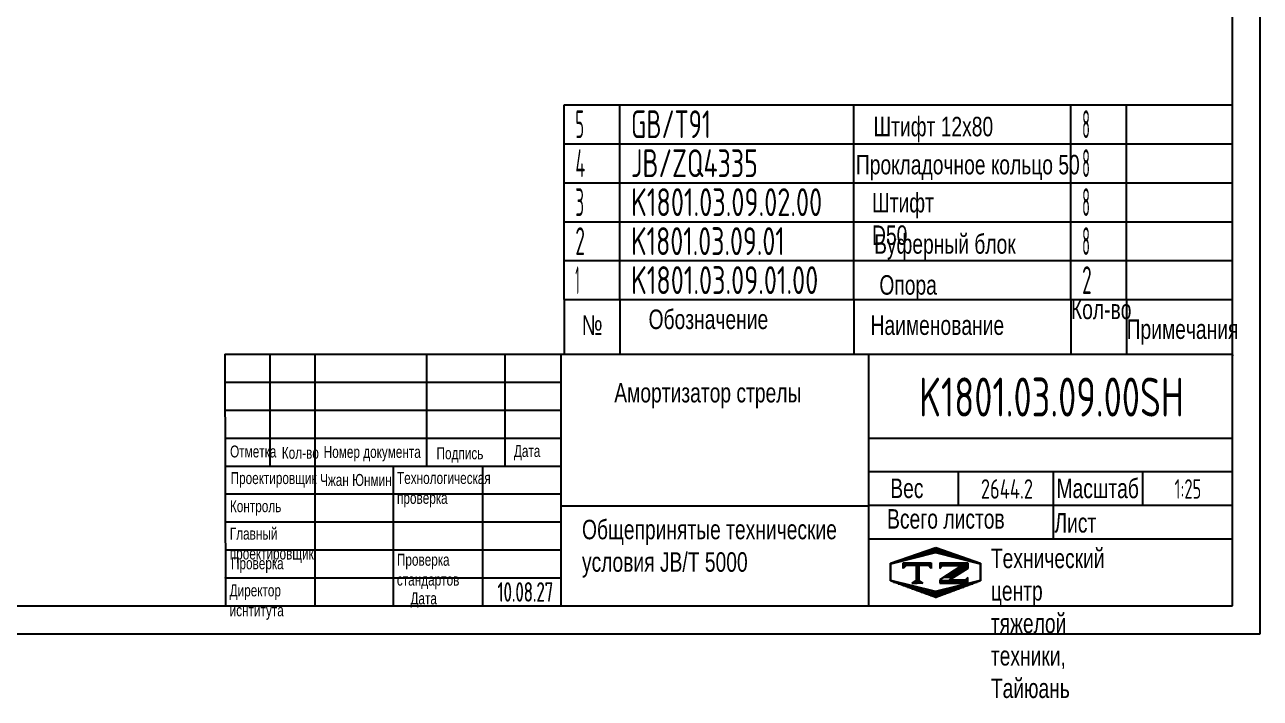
# Model space of a CAD drawing. Extents: x -460 to 10040, y 1734 to 9449.
# Drawn here: x 4493 to 10040, y 1734 to 4758 of the extents above; entities that cross this region are included whole.
import ezdxf
from ezdxf.enums import TextEntityAlignment as Align

# ---------------------------------------------------------------- set-up
doc = ezdxf.new("R2010")
doc.units = 0
doc.header["$LTSCALE"] = 250
doc.header["$MEASUREMENT"] = 0
doc.linetypes.add('G', pattern=[2, 1.25, -0.25, 0.25, -0.25])
doc.layers.get('0').update_dxf_attribs({"linetype": 'CONTINUOUS'})
for name, color, linetype in [('01', 7, 'CONTINUOUS'), ('02', 1, 'CONTINUOUS'), ('05', 4, 'G'), ('11', 3, 'CONTINUOUS'), ('THICK', 7, 'CONTINUOUS')]:
    doc.layers.add(name, color=color, linetype=linetype)
doc.styles.get("Standard").update_dxf_attribs({"font": 'isocp.shx', "width": 0.707, "bigfont": 'intecad.shx'})

# ---------------------------------------------------------------- blocks, each defined once
blk = doc.blocks.new('*U474')
at = {"layer": '01'}
for points in [[(415, 5), (415, 292)], [(25, 5), (415, 5)]]:
    blk.add_lwpolyline(points, dxfattribs=at)
at = {"layer": '02'}
for points in [[(420, 0), (420, 297)], [(0, 0), (420, 0)]]:
    blk.add_lwpolyline(points, dxfattribs=at)
blk = doc.blocks.new('*U477')
at = {"layer": '01'}
for p, q in [((0, -175), (0, 0)), ((3000, -175), (3000, 0))]:
    blk.add_line(p, q, dxfattribs=at)
at = {"layer": '02'}
for p, q in [((0, 0), (250, 0)), ((250, -175), (250, 0)), ((250, 0), (1300, 0)), ((1300, -175), (1300, 0)), ((1300, 0), (2275, 0)), ((2275, -175), (2275, 0)), ((2275, 0), (2525, 0)), ((2525, -175), (2525, 0)), ((2525, 0), (3000, 0))]:
    blk.add_line(p, q, dxfattribs=at)
blk = doc.blocks.new('*U478')
at = {"layer": '01'}
for p, q in [((0, -175), (0, 0)), ((3000, -175), (3000, 0))]:
    blk.add_line(p, q, dxfattribs=at)
at = {"layer": '02'}
for p, q in [((0, 0), (250, 0)), ((250, -175), (250, 0)), ((250, 0), (1300, 0)), ((1300, -175), (1300, 0)), ((1300, 0), (2275, 0)), ((2275, -175), (2275, 0)), ((2275, 0), (2525, 0)), ((2525, -175), (2525, 0)), ((2525, 0), (3000, 0))]:
    blk.add_line(p, q, dxfattribs=at)
blk = doc.blocks.new('*U479')
at = {"layer": '01'}
for p, q in [((0, -175), (0, 0)), ((3000, -175), (3000, 0))]:
    blk.add_line(p, q, dxfattribs=at)
at = {"layer": '02'}
for p, q in [((0, 0), (250, 0)), ((250, -175), (250, 0)), ((250, 0), (1300, 0)), ((1300, -175), (1300, 0)), ((1300, 0), (2275, 0)), ((2275, -175), (2275, 0)), ((2275, 0), (2525, 0)), ((2525, -175), (2525, 0)), ((2525, 0), (3000, 0))]:
    blk.add_line(p, q, dxfattribs=at)
blk = doc.blocks.new('*U480')
at = {"layer": '01'}
for p, q in [((0, -175), (0, 0)), ((3000, -175), (3000, 0))]:
    blk.add_line(p, q, dxfattribs=at)
at = {"layer": '02'}
for p, q in [((0, 0), (250, 0)), ((250, -175), (250, 0)), ((250, 0), (1300, 0)), ((1300, -175), (1300, 0)), ((1300, 0), (2275, 0)), ((2275, -175), (2275, 0)), ((2275, 0), (2525, 0)), ((2525, -175), (2525, 0)), ((2525, 0), (3000, 0))]:
    blk.add_line(p, q, dxfattribs=at)
blk = doc.blocks.new('*U481')
at = {"layer": '01'}
for p, q in [((0, -175), (0, 0)), ((0, 0), (250, 0)), ((250, 0), (1300, 0)), ((1300, 0), (2275, 0)), ((2275, 0), (2525, 0)), ((2525, 0), (3000, 0)), ((3000, -175), (3000, 0))]:
    blk.add_line(p, q, dxfattribs=at)
at = {"layer": '02'}
for p, q in [((250, -175), (250, 0)), ((1300, -175), (1300, 0)), ((2275, -175), (2275, 0)), ((2525, -175), (2525, 0))]:
    blk.add_line(p, q, dxfattribs=at)
blk = doc.blocks.new('*X495')
at = {"color": 0}
for p, q in [((127.06, 7.8), (132.06, 7.8)), ((127.06, 7.5), (132.06, 7.5)), ((127.06, 7.2), (127.32, 7.2)), ((130.16, 6.9), (131.98, 6.9)), ((130.62, 7.2), (132.06, 7.2)), ((127.84, 5.4), (129.64, 5.4)), ((128.3, 5.7), (130.1, 5.7)), ((128.77, 6), (130.57, 6)), ((129.23, 6.3), (131.04, 6.3)), ((129.7, 6.6), (131.51, 6.6))]:
    blk.add_line(p, q, dxfattribs=at)
blk = doc.blocks.new('*X496')
at = {"color": 0}
for p, q in [((127.06, 4.8), (132.06, 4.8)), ((127.06, 4.5), (132.06, 4.5)), ((131.84, 5.1), (132.06, 5.1))]:
    blk.add_line(p, q, dxfattribs=at)
blk = doc.blocks.new('*X494')
at = {"color": 0}
for p, q in [((122.34, 4.5), (123.72, 4.5)), ((122.82, 4.8), (123.24, 4.8))]:
    blk.add_line(p, q, dxfattribs=at)
blk = doc.blocks.new('*X493')
at = {"color": 0}
for p, q in [((120.53, 7.8), (125.53, 7.8)), ((120.53, 7.5), (125.53, 7.5)), ((120.53, 7.2), (120.79, 7.2)), ((125.27, 7.2), (125.53, 7.2))]:
    blk.add_line(p, q, dxfattribs=at)
blk = doc.blocks.new('*X492')
at = {"color": 0}
for p, q in [((121.52, 9), (123.12, 9)), ((122.38, 9.3), (124.32, 9.3)), ((123.24, 9.6), (125.52, 9.6)), ((124.1, 9.9), (128.52, 9.9)), ((124.97, 10.2), (127.67, 10.2)), ((125.83, 10.5), (126.82, 10.5)), ((127.02, 9.6), (129.37, 9.6)), ((128.22, 9.3), (130.22, 9.3)), ((129.42, 9), (131.07, 9)), ((118.22, 7.8), (118.32, 7.8)), ((118.22, 7.5), (118.27, 7.5)), ((118.22, 7.2), (118.27, 7.2)), ((118.22, 6.9), (118.27, 6.9)), ((118.94, 8.1), (119.52, 8.1)), ((119.8, 8.4), (120.72, 8.4)), ((120.66, 8.7), (121.92, 8.7)), ((130.62, 8.7), (131.92, 8.7)), ((131.82, 8.4), (132.77, 8.4)), ((133.02, 8.1), (133.62, 8.1)), ((134.22, 7.8), (134.32, 7.8)), ((134.27, 7.5), (134.32, 7.5)), ((134.27, 7.2), (134.32, 7.2)), ((134.27, 6.9), (134.32, 6.9)), ((118.22, 6.6), (118.27, 6.6)), ((118.22, 6.3), (118.27, 6.3)), ((118.22, 6), (118.27, 6)), ((118.22, 5.7), (118.27, 5.7)), ((118.22, 5.4), (118.27, 5.4)), ((118.22, 5.1), (118.27, 5.1)), ((118.22, 4.8), (118.27, 4.8)), ((118.79, 4.5), (119.42, 4.5)), ((133.12, 4.5), (133.76, 4.5)), ((134.27, 6.6), (134.32, 6.6)), ((134.27, 6.3), (134.32, 6.3)), ((134.27, 6), (134.32, 6)), ((134.27, 5.7), (134.32, 5.7)), ((134.27, 5.4), (134.32, 5.4)), ((134.27, 5.1), (134.32, 5.1)), ((134.27, 4.8), (134.32, 4.8)), ((119.61, 4.2), (120.62, 4.2)), ((120.43, 3.9), (121.82, 3.9)), ((121.26, 3.6), (123.02, 3.6)), ((122.08, 3.3), (124.22, 3.3)), ((122.91, 3), (125.42, 3)), ((123.73, 2.7), (128.89, 2.7)), ((124.55, 2.4), (128.07, 2.4)), ((127.12, 3), (129.7, 3)), ((128.32, 3.3), (130.51, 3.3)), ((129.52, 3.6), (131.32, 3.6)), ((130.72, 3.9), (132.14, 3.9)), ((131.92, 4.2), (132.95, 4.2)), ((125.38, 2.1), (127.26, 2.1)), ((126.2, 1.8), (126.45, 1.8))]:
    blk.add_line(p, q, dxfattribs=at)

msp = doc.modelspace()

# ---------------------------------------------------------------- linework, layer by layer
for p, q in [((6915.01, 3524.15), (6915.01, 3279.33)), ((7165.01, 3524.15), (7165.01, 3279.33)), ((8215.01, 3524.15), (8215.01, 3279.33)), ((9190.01, 3524.15), (9190.01, 3279.33)), ((9440.01, 3524.15), (9440.01, 3279.33))]:
    msp.add_line(p, q)
at = {"layer": '01'}
for p in [(9915.01, 3274.19), (9915.01, 3274.15), (9915.01, 3273.74)]:
    msp.add_point(p, dxfattribs=at)
at = {"layer": '02'}
msp.add_line((6915.01, 3524.15), (9915.01, 3524.15), dxfattribs=at)
at = {"layer": 'THICK'}
for p, q in [((5390.88, 3279.33), (5394.31, 2149.15)), ((5390.88, 3279.33), (9915.01, 3279.33)), ((5595.16, 3278.78), (5595.16, 3279.33)), ((5595.23, 2777.03), (5595.23, 3279.33)), ((5796.15, 2149.15), (5796.15, 3279.33)), ((6298.45, 2777.03), (6298.45, 3279.33)), ((6650.06, 2777.03), (6650.06, 3279.33)), ((6901.21, 2149.15), (6901.21, 3279.33)), ((8282.54, 2149.15), (8282.54, 3279.33)), ((9915.01, 2149.15), (9915.01, 3279.33)), ((5394.31, 2902.6), (6901.21, 2902.6)), ((8282.54, 2902.6), (9915.01, 2902.6)), ((5394.31, 2777.03), (6901.21, 2777.03)), ((6147.76, 2149.15), (6147.76, 2777.03)), ((6549.6, 2149.15), (6549.6, 2777.03)), ((8282.54, 2751.91), (9915.01, 2751.91)), ((8684.38, 2601.22), (8684.38, 2751.91)), ((9111.33, 2450.53), (9111.33, 2751.91)), ((9513.17, 2601.22), (9513.17, 2751.91)), ((6901.21, 2599.05), (8282.54, 2599.05)), ((8282.54, 2601.22), (9915.01, 2601.22)), ((8282.54, 2450.53), (9915.01, 2450.53)), ((5394.31, 2149.15), (9915.01, 2149.15))]:
    msp.add_line(p, q, dxfattribs=at)
at = {"layer": 'THICK', "color": 3}
for p, q in [((5394.31, 3153.75), (6901.21, 3153.75)), ((5394.31, 3028.18), (6901.21, 3028.18)), ((5394.31, 2651.45), (6901.21, 2651.45)), ((5394.31, 2525.88), (6901.21, 2525.88)), ((5394.31, 2400.3), (6901.21, 2400.3)), ((8379.28, 2340.18), (8582.84, 2411.08)), ((8380.6, 2338.58), (8581.52, 2388.81)), ((8581.52, 2388.81), (8782.44, 2338.58)), ((8582.84, 2411.08), (8783.75, 2340.18)), ((8379.28, 2261.22), (8379.28, 2340.18)), ((8380.6, 2263.24), (8380.6, 2338.58)), ((8437.34, 2317.41), (8437.34, 2342.52)), ((8437.34, 2342.52), (8562.91, 2342.52)), ((8449.89, 2329.96), (8437.34, 2317.41)), ((8550.35, 2329.96), (8449.89, 2329.96)), ((8494.63, 2330.08), (8494.63, 2261.2)), ((8500.12, 2330.08), (8500.12, 2261.2)), ((8506.4, 2330.08), (8506.4, 2261.2)), ((8562.91, 2317.41), (8550.35, 2329.96)), ((8562.91, 2342.52), (8562.91, 2317.41)), ((8601.36, 2342.52), (8601.36, 2317.41)), ((8601.36, 2342.52), (8726.94, 2342.52)), ((8601.36, 2317.41), (8613.92, 2329.96)), ((8700.25, 2329.96), (8601.36, 2265.98)), ((8613.92, 2329.96), (8700.25, 2329.96)), ((8726.94, 2342.52), (8726.94, 2317.41)), ((8782.44, 2338.58), (8782.44, 2263.24)), ((8783.75, 2340.18), (8783.75, 2261.22)), ((5394.31, 2274.73), (6901.21, 2274.73)), ((8662.6, 2276.47), (8643.41, 2264.19)), ((8726.94, 2317.65), (8662.6, 2276.47)), ((8726.94, 2276.75), (8714.38, 2264.19)), ((8726.94, 2251.63), (8726.94, 2276.75)), ((8582.84, 2187.1), (8379.28, 2261.22)), ((8581.52, 2213.01), (8380.6, 2263.24)), ((8500.12, 2266.94), (8475.79, 2251.63)), ((8475.79, 2251.63), (8500.12, 2251.63)), ((8500.12, 2266.94), (8524.45, 2251.63)), ((8524.45, 2251.63), (8500.12, 2251.63)), ((8782.44, 2263.24), (8581.52, 2213.01)), ((8783.75, 2261.22), (8582.84, 2187.1)), ((8601.36, 2265.98), (8601.36, 2251.63)), ((8601.36, 2251.63), (8726.94, 2251.63)), ((8714.38, 2264.19), (8643.41, 2264.19))]:
    msp.add_line(p, q, dxfattribs=at)
for p in [(5394.31, 2274.73), (5394.31, 2149.15)]:
    msp.add_point(p, dxfattribs=at)

# ---------------------------------------------------------------- block references
at = {"layer": '02', "xscale": 25, "yscale": 25, "zscale": 25}
msp.add_blockref('*U474', (-459.99, 2024.15), dxfattribs=at)
at = {"layer": '02'}
for name, p in [('*U481', (6915.01, 4399.15)), ('*U480', (6915.01, 4224.15)), ('*U479', (6915.01, 4049.15)), ('*U478', (6915.01, 3874.15)), ('*U477', (6915.01, 3699.15))]:
    msp.add_blockref(name, p, dxfattribs=at)
at = {"layer": 'THICK', "color": 3, "xscale": 25.11503408540739, "yscale": 25.11503408540693, "zscale": 25.11503408540679}
for name in ['*X492', '*X493', '*X495', '*X494', '*X496']:
    msp.add_blockref(name, (5410.19, 2143.02), dxfattribs=at)

# ---------------------------------------------------------------- texts
at = {"layer": '01', "attachment_point": 1}
for s, insert, char_height in [('{\\fArial|b0|i0|c204|p34;Отметка}', (5414.82, 2869.14), 53.5516), ('{\\fArial|b0|i0|c204|p34;Кол-во}', (5647.05, 2862.98), 53.5516), ('{\\fArial|b0|i0|c204|p34;Номер документа}', (5835.17, 2867.1), 53.5516), ('{\\fArial|b0|i0|c204|p34;Подпись}', (6341.71, 2860.93), 53.5516), ('{\\fArial|b0|i0|c204|p34;Дата}', (6689.03, 2871.2), 53.5516), ('{\\fArial|b0|i0|c204|p34;Проектировщик}', (5417.17, 2749.52), 53.5516), ('{\\fArial|b0|i0|c204|p34;\\C3;Чжан Юнмин}', (5818.73, 2741.3), 53.5516), ('{\\fArial|b0|i0|c204|p34;Технологическая\\Pпроверка}', (6164.21, 2749.93), 53.5516), ('{\\fArial|b0|i0|c204|p34;Вес}', (8379, 2720.73), 87.4676), ('{\\fArial|b0|i0|c204|p34;Контроль}', (5414.1, 2623.39), 53.5516), ('{\\fArial|b0|i0|c204|p34;Главный\\Pпроектировщик}', (5413.62, 2500.13), 53.5516), ('{\\fArial|b0|i0|c204|p34;Проверка}', (5418.86, 2366.94), 53.5516), ('{\\fArial|b0|i0|c204|p34;Проверка\\Pстандартов}', (6163.7, 2382.85), 53.5516), ('{\\fArial|b0|i0|c204|p34;Директор\\Pиснтитута}', (5412.8, 2245.27), 53.5516), ('{\\fArial|b0|i0|c204|p34;Дата}', (6224.54, 2209.48), 53.5516)]:
    msp.add_mtext(s, dxfattribs=dict(at, insert=insert, char_height=char_height))
at = {"layer": '01', "insert": (8830.4, 2406.14), "char_height": 87.4676, "width": 4.1104, "attachment_point": 1}
msp.add_mtext('{\\fArial|b0|i0|c204|p34;Технический центр\\Pтяжелой техники, Тайюань}', dxfattribs=at)
at = {"layer": '02', "char_height": 87.5, "attachment_point": 1}
for s, insert in [('{\\fArial|b0|i0|c204|p34;\\C3;Штифт 12х80}', (8303.55, 4344.99)), ('{\\fArial|b0|i0|c204|p34;\\C3;Прокладочное кольцо 50}', (8224.61, 4174.1)), ('{\\fArial|b0|i0|c204|p34;\\C3;Буферный блок}', (8306.86, 3817.94)), ('{\\fArial|b0|i0|c204|p34;\\C3;Опора}', (8329.88, 3633.9)), ('{\\fArial|b0|i0|c204|p34;\\C0;Кол-во}', (9190.01, 3524.15)), ('{\\fArial|b0|i0|c204|p34;\\C0;Обозначение}', (7293.6, 3479.47)), ('{\\fArial|b0|i0|c204|p34;\\C0;Примечания}', (9440.01, 3435.16)), ('{\\fArial|b0|i0|c204|p34;\\C3;Амортизатор стрелы}', (7139.68, 3150.15)), ('{\\fArial|b0|i0|c204|p34;\\C0;Общепринятые технические\\Pусловия \\fArial|b0|i0|c0|p34;JB/T 5000}', (6994.78, 2535.74))]:
    msp.add_mtext(s, dxfattribs=dict(at, insert=insert))
at = {"layer": '02', "char_height": 87.5, "width": 3.2891, "attachment_point": 1}
for s, insert in [('{\\fArial|b0|i0|c204|p34;\\C3;Штифт \\fArial|b0|i0|c0|p34;D50}', (8296.98, 4003.21)), ('{\\fArial|b0|i0|c204|p34;\\C0;№}', (6994.29, 3453.18)), ('{\\fArial|b0|i0|c204|p34;\\C0;Наименование}', (8290.2, 3453.18))]:
    msp.add_mtext(s, dxfattribs=dict(at, insert=insert))
at = {"layer": '05', "char_height": 87.5026, "attachment_point": 1}
for s, insert in [('{\\fArial|b0|i0|c204|p34;\\C0;Масштаб}', (9125.14, 2720.31)), ('{\\fArial|b0|i0|c204|p34;\\C0;Всего листов}', (8364.55, 2583.53)), ('{\\fArial|b0|i0|c204|p34;\\C0;Лист}', (9115.85, 2565.77))]:
    msp.add_mtext(s, dxfattribs=dict(at, insert=insert))
at = {"layer": '11'}
for s, height, width, p, p2 in [('5', 125, 0.527686, (6965.01, 4249.15), (7004.02, 4249.15)), ('GB/T91', 125, 0.690281, (7215.01, 4249.15), (7573.4, 4249.15)), ('8', 125, 0.514182, (9240.01, 4249.15), (9275.36, 4249.15)), ('4', 125, 0.543846, (6965.01, 4074.15), (7009.2, 4074.15)), ('JB/ZQ4335', 125, 0.690911, (7215.01, 4074.15), (7784.27, 4074.15)), ('8', 125, 0.514182, (9240.01, 4074.15), (9275.36, 4074.15)), ('3', 125, 0.527686, (6965.01, 3899.15), (7004.02, 3899.15)), ('K1801.03.09.02.00', 125, 0.696244, (7215.01, 3899.15), (8073.07, 3899.15)), ('8', 125, 0.514182, (9240.01, 3899.15), (9275.36, 3899.15)), ('2', 125, 0.562593, (6965.01, 3724.15), (7007.91, 3724.15)), ('K1801.03.09.01', 125, 0.693675, (7215.01, 3724.15), (7905.09, 3724.15)), ('8', 125, 0.514182, (9240.01, 3724.15), (9275.36, 3724.15)), ('1', 125, 0.404, (6965.01, 3549.15), (6982.69, 3549.15)), ('K1801.03.09.01.00', 125, 0.696021, (7215.01, 3549.15), (8055.4, 3549.15)), ('2', 125, 0.562593, (9240.01, 3549.15), (9282.91, 3549.15)), ('K1801.03.09.00SH', 175, 0.696133, (8508.11, 2999.15), (9696.92, 2999.15)), ('2644.2', 87.5, 0.684469, (8785.42, 2630.4), (9019.6, 2630.4)), ('1:25', 87.5, 0.656293, (9654.96, 2630.4), (9775.06, 2630.4)), ('10.08.27', 87.503, 0.642055, (6614.91, 2167.9), (6864.92, 2167.9)), ('10.08.27', 87.5, 0.642055, (6615.01, 2167.9), (6865.01, 2167.9)), ('10.08.27', 87.468, 0.642055, (6616.23, 2167.9), (6866.14, 2167.9))]:
    msp.add_text(s, height=height, dxfattribs=dict(at, width=width)).set_placement(p, p2, align=Align.FIT)

doc.saveas('drawing.dxf')
